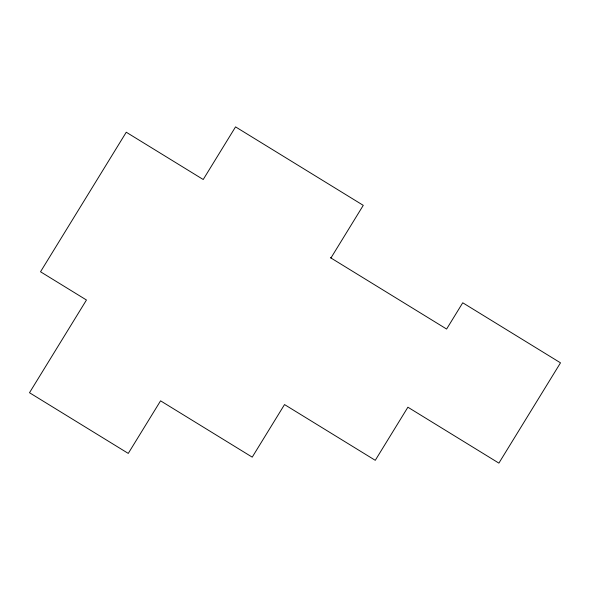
<?xml version="1.0" encoding="UTF-8"?>
<svg xmlns="http://www.w3.org/2000/svg" width="590" height="590" viewBox="0 0 590 590"><rect width="100%" height="100%" fill="white"/><g stroke="black" fill="none" stroke-linecap="round" stroke-linejoin="round"><path stroke-width="0.89" d="M330.938 257.978L363.27 205.35L235.55 126.88L203.218 179.508L126.26 132.226L40.526 271.776L86.465 300.008L29.5 392.726L128.266 453.408L160.569 400.831L252.225 457.147L284.528 404.57L375.269 460.318L407.897 407.211L498.889 463.121L560.5 362.835L462.744 302.781L446.608 329.043L330.407 257.653"/></g></svg>
